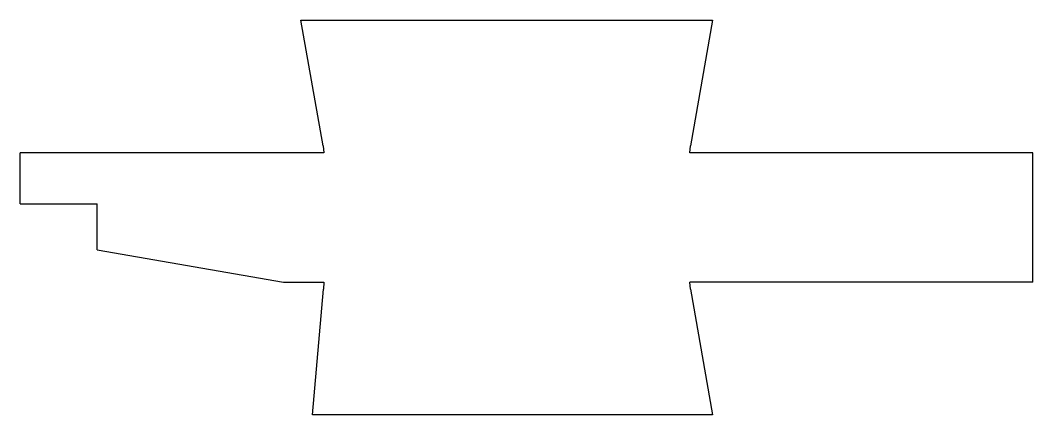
# Model space of a CAD drawing. Header units: millimetres. Extents: x -376 to 406, y -44 to 260.
import ezdxf

# ---------------------------------------------------------------- set-up
doc = ezdxf.new("R2010")
doc.units = ezdxf.units.MM

msp = doc.modelspace()

# ---------------------------------------------------------------- linework, layer by layer
at = {"color": 7, "linetype": 'Continuous', "lineweight": 25}
for p, q in [((-141.91, 163.5), (-159.01, 260.5)), ((-159.01, 260.5), (159.01, 260.5)), ((159.01, 260.5), (141.91, 163.5)), ((-375.85, 118.5), (-375.85, 158)), ((-141.38, 158), (-375.85, 158)), ((-141.91, 163.5), (-141.38, 158)), ((141.38, 158), (141.91, 163.5)), ((406.4, 158), (141.38, 158)), ((406.4, 58), (406.4, 158)), ((-375.85, 118.5), (-316.37, 118.5)), ((-316.37, 83), (-316.37, 118.5)), ((-316.37, 83), (-172.4, 58)), ((-172.4, 58), (-141.38, 58)), ((-141.38, 58), (-141.64, 52.5)), ((406.4, 58), (141.38, 58)), ((141.91, 52.5), (141.38, 58)), ((-150.13, -44.5), (-141.64, 52.5)), ((141.91, 52.5), (159.01, -44.5)), ((159.01, -44.5), (-150.13, -44.5))]:
    msp.add_line(p, q, dxfattribs=at)

doc.saveas('drawing.dxf')
